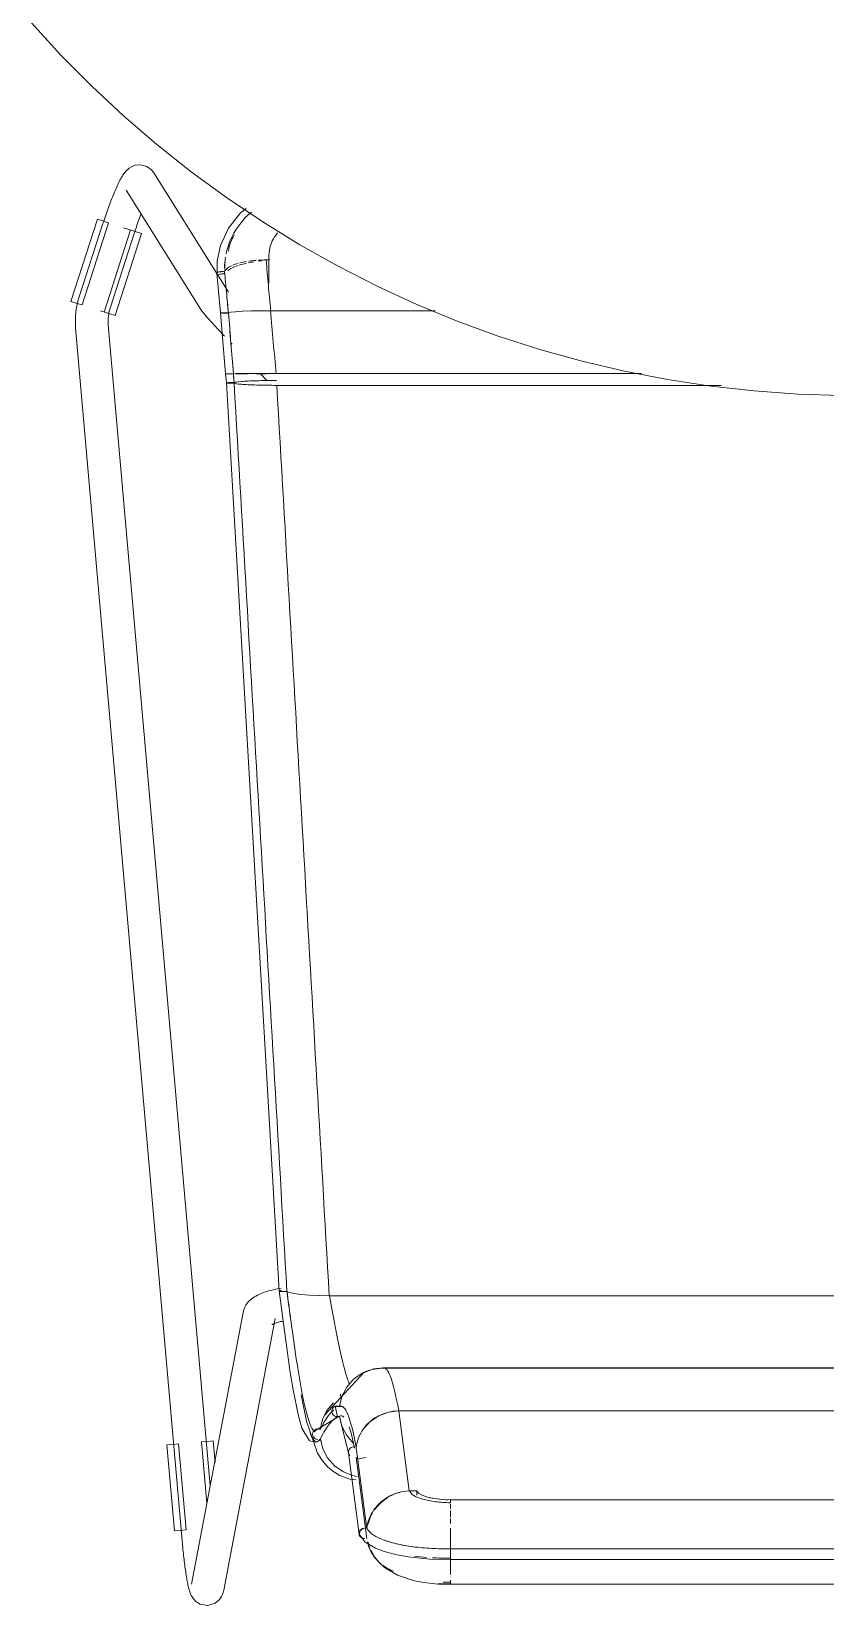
# Model space of a CAD drawing. Header units: millimetres. Extents: x 155927 to 326028, y -36033 to 97293.
# Drawn here: x 220275 to 220565, y 11463 to 12038 of the extents above; entities that cross this region are included whole.
import ezdxf

# ---------------------------------------------------------------- set-up
doc = ezdxf.new("R2010")
doc.units = ezdxf.units.MM
doc.header["$MEASUREMENT"] = 0
doc.layers.add('I-FURN', color=8, linetype='CONTINUOUS', lineweight=9)

msp = doc.modelspace()

# ---------------------------------------------------------------- linework, layer by layer
at = {"layer": 'I-FURN'}
for p, q in [((220274.56, 12041.4), (220285.35, 12029.59)), ((220285.35, 12029.59), (220296.6, 12018.22)), ((220296.6, 12018.22), (220308.29, 12007.3)), ((220308.29, 12007.3), (220320.42, 11996.86)), ((220320.42, 11996.86), (220332.95, 11986.92)), ((220307.02, 11983.98), (220306.79, 11983.54)), ((220307.25, 11984.41), (220307.02, 11983.98)), ((220307.48, 11984.82), (220307.25, 11984.41)), ((220307.72, 11985.22), (220307.48, 11984.82)), ((220307.96, 11985.61), (220307.72, 11985.22)), ((220308.21, 11986), (220307.96, 11985.61)), ((220308.49, 11986.39), (220308.21, 11986)), ((220308.8, 11986.79), (220308.49, 11986.39)), ((220309.17, 11987.22), (220308.8, 11986.79)), ((220309.64, 11987.68), (220309.17, 11987.22)), ((220310.27, 11988.2), (220309.64, 11987.68)), ((220311.18, 11988.77), (220310.27, 11988.2)), ((220312.56, 11989.29), (220311.18, 11988.77)), ((220314.53, 11989.46), (220312.56, 11989.29)), ((220316.76, 11988.88), (220314.53, 11989.46)), ((220318.49, 11987.65), (220316.76, 11988.88)), ((220318.49, 11987.65), (220319.39, 11986.53)), ((220342.42, 11949.76), (220319.39, 11986.53)), ((220332.95, 11986.92), (220345.87, 11977.48)), ((220304.4, 11978.19), (220304.15, 11977.57)), ((220304.65, 11978.8), (220304.4, 11978.19)), ((220304.9, 11979.4), (220304.65, 11978.8)), ((220305.14, 11979.98), (220304.9, 11979.4)), ((220305.39, 11980.54), (220305.14, 11979.98)), ((220305.63, 11981.08), (220305.39, 11980.54)), ((220305.86, 11981.61), (220305.63, 11981.08)), ((220306.1, 11982.12), (220305.86, 11981.61)), ((220306.33, 11982.61), (220306.1, 11982.12)), ((220306.56, 11983.09), (220306.33, 11982.61)), ((220306.79, 11983.54), (220306.56, 11983.09)), ((220309.22, 11980.16), (220336.52, 11936.57)), ((220302.37, 11972.84), (220302.12, 11972.12)), ((220302.63, 11973.54), (220302.37, 11972.84)), ((220302.88, 11974.24), (220302.63, 11973.54)), ((220303.14, 11974.93), (220302.88, 11974.24)), ((220303.39, 11975.61), (220303.14, 11974.93)), ((220303.65, 11976.27), (220303.39, 11975.61)), ((220303.9, 11976.93), (220303.65, 11976.27)), ((220304.15, 11977.57), (220303.9, 11976.93)), ((220345.87, 11977.48), (220359.16, 11968.57)), ((220353.07, 11973.5), (220351.01, 11971.86)), ((220289.02, 11939.55), (220298.7, 11969.56)), ((220300.73, 11968.01), (220292.01, 11941.19)), ((220293.06, 11938.25), (220302.75, 11968.26)), ((220298.7, 11969.56), (220300.66, 11968.93)), ((220300.66, 11968.93), (220302.63, 11968.29)), ((220300.88, 11968.46), (220300.73, 11968.01)), ((220301.12, 11969.2), (220300.88, 11968.46)), ((220301.37, 11969.94), (220301.12, 11969.2)), ((220301.62, 11970.67), (220301.37, 11969.94)), ((220301.87, 11971.4), (220301.62, 11970.67)), ((220302.12, 11972.12), (220301.87, 11971.4)), ((220312.94, 11966.69), (220312.71, 11966.01)), ((220313.17, 11967.37), (220312.94, 11966.69)), ((220313.41, 11968.04), (220313.17, 11967.37)), ((220313.64, 11968.71), (220313.41, 11968.04)), ((220313.88, 11969.37), (220313.64, 11968.71)), ((220314.11, 11970.01), (220313.88, 11969.37)), ((220314.35, 11970.65), (220314.11, 11970.01)), ((220314.58, 11971.27), (220314.35, 11970.65)), ((220351.01, 11971.86), (220346.68, 11966.33)), ((220352.75, 11970.19), (220349.25, 11965.62)), ((220355.09, 11972.15), (220352.75, 11970.19)), ((220359.16, 11968.57), (220372.79, 11960.2)), ((220310.82, 11965.65), (220301.13, 11935.64)), ((220303.43, 11937.48), (220312.14, 11964.3)), ((220305.17, 11934.34), (220314.86, 11964.35)), ((220310.72, 11965.68), (220308.24, 11966.48)), ((220310.94, 11965.61), (220312.91, 11964.98)), ((220312.25, 11964.63), (220312.14, 11964.3)), ((220312.48, 11965.32), (220312.25, 11964.63)), ((220312.71, 11966.01), (220312.48, 11965.32)), ((220312.91, 11964.98), (220314.86, 11964.35)), ((220346.68, 11966.33), (220343.77, 11960.01)), ((220349.25, 11965.62), (220347.34, 11961.93)), ((220343.77, 11960.01), (220342.56, 11954.37)), ((220361.41, 11955.93), (220361.41, 11946.18)), ((220372.79, 11960.2), (220386.75, 11952.37)), ((220343.77, 11935.31), (220342.35, 11949.8)), ((220342.56, 11954.37), (220342.47, 11948.91)), ((220346.69, 11942.95), (220342.65, 11949.39)), ((220360.42, 11954.69), (220361.47, 11954.69)), ((220386.75, 11952.37), (220401.01, 11945.12)), ((220401.01, 11945.12), (220415.54, 11938.44)), ((220290.97, 11938.92), (220289.02, 11939.55)), ((220291.15, 11937.87), (220290.96, 11936.75)), ((220292.94, 11938.29), (220290.97, 11938.92)), ((220291.4, 11938.99), (220291.15, 11937.87)), ((220291.68, 11940.09), (220291.4, 11938.99)), ((220292.01, 11941.19), (220291.68, 11940.09)), ((220415.54, 11938.44), (220430.34, 11932.34)), ((220290.64, 11933.34), (220290.62, 11932.2)), ((220290.62, 11932.2), (220290.65, 11931.06)), ((220290.7, 11934.48), (220290.64, 11933.34)), ((220290.8, 11935.62), (220290.7, 11934.48)), ((220290.96, 11936.75), (220290.8, 11935.62)), ((220301.03, 11935.68), (220299.87, 11936.05)), ((220303.22, 11934.97), (220301.25, 11935.61)), ((220302.62, 11932.24), (220302.63, 11932.91)), ((220302.64, 11931.58), (220302.62, 11932.24)), ((220302.63, 11932.91), (220302.66, 11933.57)), ((220302.66, 11933.57), (220302.72, 11934.23)), ((220302.72, 11934.23), (220302.81, 11934.88)), ((220302.81, 11934.88), (220302.92, 11935.54)), ((220302.92, 11935.54), (220303.06, 11936.18)), ((220303.06, 11936.18), (220303.23, 11936.82)), ((220305.17, 11934.34), (220303.22, 11934.97)), ((220303.23, 11936.82), (220303.42, 11937.46)), ((220303.42, 11937.46), (220303.43, 11937.48)), ((220336.52, 11936.57), (220336.74, 11936.25)), ((220336.74, 11936.25), (220336.92, 11935.99)), ((220336.92, 11935.99), (220337.09, 11935.76)), ((220337.09, 11935.76), (220337.27, 11935.54)), ((220337.27, 11935.54), (220337.45, 11935.32)), ((220337.45, 11935.32), (220337.64, 11935.09)), ((220337.64, 11935.09), (220337.84, 11934.85)), ((220337.84, 11934.85), (220338.05, 11934.6)), ((220338.05, 11934.6), (220338.28, 11934.33)), ((220338.28, 11934.33), (220338.53, 11934.05)), ((220338.53, 11934.05), (220338.78, 11933.75)), ((220338.78, 11933.75), (220339.06, 11933.45)), ((220339.06, 11933.45), (220339.34, 11933.12)), ((220339.34, 11933.12), (220339.65, 11932.79)), ((220339.65, 11932.79), (220339.96, 11932.44)), ((220339.96, 11932.44), (220340.29, 11932.07)), ((220340.29, 11932.07), (220340.63, 11931.69)), ((220343.84, 11935.33), (220343.77, 11935.31)), ((220343.77, 11935.31), (220343.84, 11935.28)), ((220343.78, 11935.31), (220343.84, 11935.33)), ((220345.6, 11913.11), (220343.78, 11935.31)), ((220343.84, 11935.28), (220343.78, 11935.31)), ((220344.03, 11935.36), (220343.84, 11935.33)), ((220343.84, 11935.28), (220344.02, 11935.26)), ((220344.03, 11935.26), (220343.84, 11935.28)), ((220344.02, 11935.26), (220344.32, 11935.24)), ((220344.33, 11935.38), (220344.03, 11935.36)), ((220344.03, 11935.36), (220344.33, 11935.38)), ((220344.32, 11935.24), (220344.03, 11935.26)), ((220344.71, 11935.4), (220344.33, 11935.38)), ((220344.33, 11935.38), (220344.71, 11935.4)), ((220344.7, 11935.22), (220345.15, 11935.21)), ((220345.15, 11935.21), (220344.7, 11935.22)), ((220345.16, 11935.41), (220344.71, 11935.4)), ((220344.71, 11935.4), (220345.17, 11935.41)), ((220345.15, 11935.21), (220345.64, 11935.2)), ((220345.64, 11935.2), (220345.15, 11935.21)), ((220345.65, 11935.41), (220345.16, 11935.41)), ((220345.17, 11935.41), (220345.66, 11935.41)), ((220345.64, 11935.2), (220346.14, 11935.21)), ((220346.14, 11935.21), (220345.64, 11935.2)), ((220346.15, 11935.41), (220345.65, 11935.41)), ((220345.66, 11935.41), (220346.16, 11935.41)), ((220346.14, 11935.21), (220346.61, 11935.21)), ((220346.61, 11935.21), (220346.14, 11935.21)), ((220346.62, 11935.4), (220346.15, 11935.41)), ((220346.16, 11935.41), (220346.63, 11935.4)), ((220347.51, 11935.59), (220346.62, 11935.4)), ((220346.63, 11935.4), (220347.51, 11935.59)), ((220347.51, 11935.59), (220349.23, 11935.77)), ((220349.25, 11935.77), (220347.51, 11935.59)), ((220349.25, 11935.77), (220351.69, 11935.92)), ((220351.73, 11935.92), (220349.25, 11935.77)), ((220351.72, 11935.92), (220354.76, 11936.04)), ((220354.83, 11936.04), (220351.73, 11935.92)), ((220354.82, 11936.04), (220358.27, 11936.11)), ((220358.26, 11936.11), (220354.83, 11936.04)), ((220362.12, 11936.14), (220358.36, 11936.11)), ((220358.36, 11936.11), (220362, 11936.14)), ((220422.24, 11936.14), (220362.12, 11936.14)), ((220362.12, 11936.14), (220422.24, 11936.14)), ((220430.34, 11932.34), (220445.36, 11926.84)), ((220290.65, 11931.06), (220290.72, 11929.92)), ((220290.72, 11929.92), (220290.73, 11929.87)), ((220290.73, 11929.87), (220329.68, 11486.55)), ((220302.68, 11930.92), (220302.64, 11931.58)), ((220339.97, 11506.57), (220302.68, 11930.92)), ((220340.63, 11931.69), (220340.99, 11931.3)), ((220340.99, 11931.3), (220341.36, 11930.9)), ((220341.36, 11930.9), (220341.74, 11930.49)), ((220341.74, 11930.49), (220342.13, 11930.06)), ((220342.13, 11930.06), (220342.53, 11929.63)), ((220342.53, 11929.63), (220342.95, 11929.18)), ((220342.95, 11929.18), (220343.37, 11928.73)), ((220343.37, 11928.73), (220343.8, 11928.27)), ((220343.8, 11928.27), (220344.24, 11927.8)), ((220344.24, 11927.8), (220344.69, 11927.32)), ((220344.69, 11927.32), (220345.15, 11926.84)), ((220445.36, 11926.84), (220460.59, 11921.95)), ((220347.5, 11924.35), (220347.99, 11923.84)), ((220460.59, 11921.95), (220476.01, 11917.67)), ((220476.01, 11917.67), (220491.58, 11914.01)), ((220345.6, 11913.11), (220345.87, 11909.75)), ((220345.67, 11913.1), (220345.6, 11913.11)), ((220345.6, 11913.11), (220345.67, 11913.11)), ((220345.67, 11913.11), (220345.6, 11913.11)), ((220345.6, 11913.11), (220345.67, 11913.1)), ((220345.67, 11913.11), (220345.86, 11913.11)), ((220345.85, 11913.11), (220345.67, 11913.11)), ((220345.86, 11913.1), (220345.67, 11913.1)), ((220345.67, 11913.1), (220345.86, 11913.1)), ((220346.15, 11913.11), (220345.85, 11913.11)), ((220345.86, 11913.11), (220346.15, 11913.11)), ((220346.15, 11913.1), (220345.86, 11913.1)), ((220345.86, 11913.1), (220346.15, 11913.1)), ((220345.94, 11909.78), (220345.88, 11909.75)), ((220365.16, 11577.84), (220345.88, 11909.75)), ((220345.88, 11909.75), (220345.94, 11909.72)), ((220346.13, 11909.8), (220345.94, 11909.78)), ((220345.94, 11909.72), (220346.13, 11909.69)), ((220346.43, 11909.82), (220346.13, 11909.8)), ((220346.13, 11909.69), (220346.42, 11909.67)), ((220346.15, 11913.11), (220346.53, 11913.11)), ((220346.53, 11913.11), (220346.15, 11913.11)), ((220346.54, 11913.1), (220346.15, 11913.1)), ((220346.15, 11913.1), (220346.53, 11913.1)), ((220346.42, 11909.67), (220346.8, 11909.65)), ((220346.81, 11909.84), (220346.43, 11909.82)), ((220346.53, 11913.11), (220346.98, 11913.11)), ((220346.98, 11913.11), (220346.53, 11913.11)), ((220346.53, 11913.1), (220346.99, 11913.1)), ((220346.99, 11913.1), (220346.54, 11913.1)), ((220346.8, 11909.65), (220347.25, 11909.64)), ((220347.26, 11909.85), (220346.81, 11909.84)), ((220346.98, 11913.11), (220347.47, 11913.11)), ((220347.47, 11913.11), (220346.98, 11913.11)), ((220347.48, 11913.1), (220346.99, 11913.1)), ((220346.99, 11913.1), (220347.48, 11913.1)), ((220347.25, 11909.64), (220347.74, 11909.64)), ((220347.75, 11909.86), (220347.26, 11909.85)), ((220347.47, 11913.11), (220347.97, 11913.11)), ((220347.97, 11913.11), (220347.47, 11913.11)), ((220347.98, 11913.1), (220347.48, 11913.1)), ((220347.48, 11913.1), (220347.97, 11913.1)), ((220347.74, 11909.64), (220348.24, 11909.64)), ((220348.25, 11909.86), (220347.75, 11909.86)), ((220347.97, 11913.11), (220348.44, 11913.11)), ((220348.44, 11913.11), (220347.97, 11913.11)), ((220347.97, 11913.1), (220348.44, 11913.1)), ((220348.45, 11913.1), (220347.98, 11913.1)), ((220348.24, 11909.64), (220348.71, 11909.65)), ((220348.72, 11909.85), (220348.25, 11909.86)), ((220348.44, 11913.11), (220349.33, 11913.13)), ((220349.32, 11913.13), (220348.44, 11913.11)), ((220348.71, 11909.65), (220349.6, 11909.44)), ((220349.62, 11910.06), (220348.72, 11909.85)), ((220351.07, 11913.14), (220349.32, 11913.13)), ((220349.33, 11913.13), (220351.07, 11913.14)), ((220351.1, 11913.07), (220349.34, 11913.08)), ((220349.34, 11913.08), (220351.09, 11913.07)), ((220349.6, 11909.44), (220351.35, 11909.24)), ((220351.37, 11910.25), (220349.62, 11910.06)), ((220353.58, 11913.15), (220351.07, 11913.14)), ((220351.08, 11913.14), (220353.57, 11913.15)), ((220351.09, 11913.07), (220353.59, 11913.06)), ((220353.59, 11913.06), (220351.1, 11913.07)), ((220351.35, 11909.24), (220353.85, 11909.08)), ((220353.87, 11910.41), (220351.37, 11910.25)), ((220353.58, 11913.15), (220356.71, 11913.16)), ((220356.71, 11913.16), (220353.58, 11913.15)), ((220353.85, 11909.08), (220356.98, 11908.96)), ((220356.99, 11910.54), (220353.87, 11910.41)), ((220356.71, 11913.16), (220360.28, 11913.17)), ((220360.28, 11913.17), (220356.71, 11913.16)), ((220356.71, 11913.05), (220360.27, 11913.04)), ((220360.27, 11913.04), (220356.72, 11913.05)), ((220360.54, 11910.61), (220356.99, 11910.54)), ((220358.27, 11913.17), (220360.84, 11910.49)), ((220360.28, 11913.17), (220364.06, 11913.17)), ((220364.06, 11913.17), (220360.28, 11913.17)), ((220364.22, 11910.64), (220360.54, 11910.61)), ((220364.06, 11913.17), (220497.7, 11913.17)), ((220497.7, 11913.17), (220364.06, 11913.17)), ((220491.58, 11914.01), (220507.29, 11910.98)), ((220507.29, 11910.98), (220523.11, 11908.57)), ((220356.98, 11908.96), (220360.54, 11908.88)), ((220360.54, 11908.88), (220364.33, 11908.85)), ((220364.33, 11908.85), (220526.93, 11908.85)), ((220526.93, 11908.85), (220364.33, 11908.85)), ((220523.11, 11908.57), (220539.01, 11906.81)), ((220539.01, 11906.81), (220554.97, 11905.67)), ((220554.97, 11905.67), (220570.96, 11905.18)), ((220355.08, 11574.92), (220355.61, 11575.32)), ((220355.61, 11575.32), (220356.14, 11575.68)), ((220356.14, 11575.68), (220356.68, 11576)), ((220356.68, 11576), (220357.22, 11576.29)), ((220357.22, 11576.29), (220357.77, 11576.57)), ((220357.77, 11576.57), (220358.33, 11576.82)), ((220358.33, 11576.82), (220358.9, 11577.05)), ((220358.9, 11577.05), (220359.48, 11577.27)), ((220359.48, 11577.27), (220360.08, 11577.48)), ((220360.08, 11577.48), (220360.68, 11577.67)), ((220360.68, 11577.67), (220361.3, 11577.86)), ((220361.3, 11577.86), (220361.93, 11578.03)), ((220361.93, 11578.03), (220362.57, 11578.19)), ((220362.57, 11578.19), (220363.23, 11578.34)), ((220363.23, 11578.34), (220363.89, 11578.49)), ((220363.89, 11578.49), (220364.57, 11578.62)), ((220364.57, 11578.62), (220365.27, 11578.75)), ((220365.16, 11577.84), (220365.22, 11577.89)), ((220365.23, 11577.89), (220365.17, 11577.84)), ((220365.17, 11577.84), (220366.72, 11565.98)), ((220365.27, 11578.75), (220365.97, 11578.86)), ((220365.7, 11577.99), (220365.41, 11577.94)), ((220365.41, 11577.94), (220365.7, 11577.99)), ((220365.43, 11577.73), (220365.73, 11577.69)), ((220365.73, 11577.69), (220365.43, 11577.73)), ((220366.08, 11578.02), (220365.7, 11577.99)), ((220365.7, 11577.99), (220366.08, 11578.02)), ((220365.73, 11577.69), (220366.12, 11577.66)), ((220366.11, 11577.66), (220365.73, 11577.69)), ((220366.57, 11577.64), (220366.11, 11577.66)), ((220366.12, 11577.66), (220366.57, 11577.64)), ((220366.57, 11577.64), (220367.06, 11577.63)), ((220367.06, 11577.63), (220366.57, 11577.64)), ((220367.06, 11577.63), (220367.56, 11577.63)), ((220367.56, 11577.63), (220367.06, 11577.63)), ((220367.56, 11577.63), (220368.03, 11577.65)), ((220368.03, 11577.65), (220367.56, 11577.63)), ((220368.93, 11577.25), (220368.03, 11577.65)), ((220368.03, 11577.65), (220368.93, 11577.25)), ((220370.67, 11576.88), (220368.93, 11577.25)), ((220368.93, 11577.25), (220370.68, 11576.88)), ((220373.14, 11576.57), (220370.68, 11576.88)), ((220370.68, 11576.88), (220373.17, 11576.57)), ((220376.23, 11576.33), (220373.17, 11576.57)), ((220373.17, 11576.57), (220376.28, 11576.33)), ((220379.75, 11576.18), (220376.27, 11576.33)), ((220376.28, 11576.33), (220379.81, 11576.18)), ((220383.5, 11576.12), (220379.81, 11576.18)), ((220379.81, 11576.18), (220383.58, 11576.12)), ((220383.58, 11576.12), (220766.98, 11576.12)), ((220767.06, 11576.12), (220383.58, 11576.12)), ((220351.97, 11569.99), (220333.16, 11470.7)), ((220351.97, 11569.99), (220352.23, 11570.98)), ((220352.23, 11570.98), (220352.59, 11571.87)), ((220352.59, 11571.87), (220353.03, 11572.66)), ((220353.03, 11572.66), (220353.51, 11573.35)), ((220353.51, 11573.35), (220354.02, 11573.95)), ((220354.02, 11573.95), (220354.55, 11574.47)), ((220354.55, 11574.47), (220355.08, 11574.92)), ((220344.95, 11468.47), (220363.76, 11567.76)), ((220362.54, 11565.53), (220362.57, 11565.54)), ((220362.57, 11565.54), (220362.64, 11565.59)), ((220362.64, 11565.59), (220362.73, 11565.63)), ((220362.73, 11565.63), (220362.88, 11565.71)), ((220362.88, 11565.71), (220363.07, 11565.8)), ((220363.07, 11565.8), (220363.31, 11565.89)), ((220363.31, 11565.89), (220363.57, 11565.99)), ((220363.57, 11565.99), (220363.88, 11566.1)), ((220363.88, 11566.1), (220364.21, 11566.21)), ((220364.21, 11566.21), (220364.58, 11566.31)), ((220364.58, 11566.31), (220364.97, 11566.42)), ((220364.97, 11566.42), (220365.4, 11566.53)), ((220365.4, 11566.53), (220365.84, 11566.63)), ((220365.84, 11566.63), (220366.31, 11566.73)), ((220366.31, 11566.73), (220366.8, 11566.83)), ((220366.72, 11565.98), (220368.07, 11556.05)), ((220368.07, 11556.05), (220369.26, 11548.03)), ((220369.26, 11548.03), (220370.29, 11541.72)), ((220381.71, 11532.5), (220396.31, 11548.2)), ((220395.53, 11547.78), (220392.39, 11545.61)), ((220392.39, 11545.6), (220395.53, 11547.77)), ((220395.21, 11547.6), (220399.68, 11549.33)), ((220399.1, 11549.15), (220395.53, 11547.78)), ((220395.53, 11547.77), (220399.1, 11549.14)), ((220396.31, 11548.2), (220398.24, 11548.9)), ((220399.1, 11549.14), (220402.89, 11549.62)), ((220402.89, 11549.62), (220399.1, 11549.15)), ((220399.68, 11549.33), (220403.43, 11549.77)), ((220402.89, 11549.62), (220747.67, 11549.62)), ((220747.67, 11549.62), (220402.89, 11549.62)), ((220442.33, 11549.77), (220403.43, 11549.77)), ((220747.13, 11549.77), (220442.33, 11549.77)), ((220370.29, 11541.72), (220372.09, 11532.7)), ((220389.88, 11542.74), (220388.13, 11539.34)), ((220388.13, 11539.34), (220389.89, 11542.73)), ((220392.39, 11545.61), (220389.88, 11542.74)), ((220389.89, 11542.73), (220392.39, 11545.6)), ((220373.27, 11539.92), (220375.17, 11530.26)), ((220385.05, 11537.01), (220382.65, 11534.18)), ((220382.66, 11534.18), (220385.05, 11537.01)), ((220384.65, 11534.83), (220384.95, 11535.23)), ((220384.94, 11535.23), (220384.65, 11534.83)), ((220385.33, 11535.54), (220384.94, 11535.23)), ((220384.95, 11535.23), (220385.33, 11535.54)), ((220385.78, 11535.75), (220385.33, 11535.54)), ((220385.33, 11535.54), (220385.78, 11535.74)), ((220385.42, 11535.6), (220388.3, 11535.64)), ((220385.72, 11535.73), (220386.56, 11531.84)), ((220385.78, 11535.74), (220386.27, 11535.83)), ((220386.27, 11535.83), (220385.78, 11535.75)), ((220386.27, 11535.83), (220386.77, 11535.79)), ((220386.77, 11535.79), (220386.27, 11535.83)), ((220386.77, 11535.79), (220387.24, 11535.63)), ((220387.24, 11535.63), (220386.77, 11535.79)), ((220388.13, 11539.34), (220387.24, 11535.63)), ((220372.09, 11532.7), (220373.5, 11527.7)), ((220375.17, 11530.26), (220379.16, 11518.55)), ((220377.6, 11526.31), (220386.99, 11532.02)), ((220380.23, 11527.24), (220381.02, 11530.85)), ((220381.01, 11530.85), (220380.23, 11527.24)), ((220382.65, 11534.18), (220381.01, 11530.85)), ((220381.02, 11530.85), (220382.66, 11534.17)), ((220384.46, 11534.37), (220384.39, 11533.87)), ((220384.39, 11533.87), (220384.46, 11533.38)), ((220384.4, 11533.87), (220384.46, 11534.36)), ((220384.46, 11533.38), (220384.4, 11533.87)), ((220384.46, 11534.36), (220384.65, 11534.83)), ((220384.65, 11534.83), (220384.46, 11534.37)), ((220384.65, 11532.92), (220384.46, 11533.38)), ((220384.46, 11533.38), (220384.65, 11532.92)), ((220384.95, 11532.52), (220384.65, 11532.92)), ((220384.65, 11532.92), (220384.94, 11532.52)), ((220384.94, 11532.52), (220385.33, 11532.2)), ((220385.33, 11532.21), (220384.95, 11532.52)), ((220385.78, 11532.01), (220385.33, 11532.21)), ((220385.33, 11532.2), (220385.78, 11532)), ((220386.27, 11531.92), (220385.78, 11532.01)), ((220385.78, 11532), (220386.27, 11531.92)), ((220386.77, 11531.96), (220386.27, 11531.92)), ((220386.27, 11531.92), (220386.77, 11531.96)), ((220387.24, 11532.12), (220386.77, 11531.96)), ((220386.77, 11531.96), (220387.24, 11532.12)), ((220387.24, 11532.12), (220388.13, 11528.41)), ((220387.59, 11530.27), (220387.27, 11532.14)), ((220390.56, 11518.66), (220387.59, 11530.27)), ((220398.49, 11530.15), (220396.01, 11527.41)), ((220401.61, 11532.23), (220398.49, 11530.15)), ((220405.15, 11533.54), (220401.61, 11532.23)), ((220408.92, 11534.02), (220405.15, 11533.54)), ((220412.78, 11504.74), (220408.92, 11534.02)), ((220408.92, 11534.02), (220741.64, 11534.02)), ((220741.64, 11534.02), (220408.92, 11534.02)), ((220373.5, 11527.7), (220376.27, 11523.07)), ((220377.46, 11525.94), (220377.4, 11525.45)), ((220377.4, 11525.45), (220377.47, 11524.97)), ((220377.41, 11525.45), (220377.46, 11525.94)), ((220377.48, 11524.97), (220377.41, 11525.45)), ((220377.46, 11525.94), (220377.65, 11526.4)), ((220377.64, 11526.4), (220377.46, 11525.94)), ((220377.47, 11524.97), (220377.67, 11524.52)), ((220377.67, 11524.52), (220377.48, 11524.97)), ((220377.93, 11526.8), (220377.64, 11526.4)), ((220377.65, 11526.4), (220377.94, 11526.8)), ((220377.97, 11524.12), (220377.67, 11524.52)), ((220377.67, 11524.52), (220377.97, 11524.12)), ((220378.31, 11527.12), (220377.93, 11526.8)), ((220377.94, 11526.8), (220378.31, 11527.12)), ((220378.36, 11523.82), (220377.97, 11524.12)), ((220377.97, 11524.12), (220378.36, 11523.81)), ((220378.31, 11527.12), (220378.76, 11527.33)), ((220378.76, 11527.33), (220378.31, 11527.12)), ((220378.82, 11523.62), (220378.36, 11523.82)), ((220378.36, 11523.81), (220378.81, 11523.62)), ((220378.76, 11527.33), (220379.25, 11527.42)), ((220379.25, 11527.42), (220378.76, 11527.33)), ((220378.81, 11523.62), (220379.31, 11523.54)), ((220379.31, 11523.55), (220378.82, 11523.62)), ((220379.25, 11527.42), (220379.75, 11527.39)), ((220379.75, 11527.39), (220379.25, 11527.42)), ((220379.75, 11527.39), (220380.23, 11527.24)), ((220380.23, 11527.24), (220379.75, 11527.39)), ((220380.28, 11523.75), (220379.81, 11523.59)), ((220379.81, 11523.59), (220380.28, 11523.75)), ((220380.43, 11522.8), (220380.28, 11523.75)), ((220380.28, 11523.75), (220381.18, 11520.12)), ((220388.13, 11528.41), (220389.88, 11525.01)), ((220389.88, 11525.01), (220392.39, 11522.14)), ((220324.1, 11521.57), (220326.15, 11521.75)), ((220326.86, 11490.16), (220324.1, 11521.57)), ((220326.15, 11521.75), (220328.21, 11521.93)), ((220331.1, 11490.53), (220328.34, 11521.94)), ((220336.78, 11522.68), (220338.76, 11500.2)), ((220336.91, 11522.69), (220338.97, 11522.87)), ((220338.97, 11522.87), (220341.01, 11523.05)), ((220341.71, 11515.16), (220341.01, 11523.05)), ((220376.27, 11523.07), (220378.46, 11522.53)), ((220378.46, 11522.53), (220379.37, 11522.83)), ((220379.16, 11518.55), (220380.98, 11515.72)), ((220381.18, 11520.12), (220382.92, 11516.8)), ((220390.6, 11519.44), (220390.53, 11518.97)), ((220390.53, 11518.97), (220390.6, 11518.5)), ((220394.4, 11488.96), (220390.55, 11518.74)), ((220390.79, 11519.88), (220390.6, 11519.44)), ((220390.6, 11518.5), (220390.79, 11518.06)), ((220391.08, 11520.26), (220390.79, 11519.88)), ((220390.79, 11518.06), (220391.08, 11517.68)), ((220391.47, 11520.57), (220391.08, 11520.26)), ((220391.92, 11520.76), (220391.47, 11520.57)), ((220392.41, 11520.84), (220391.92, 11520.76)), ((220392.91, 11520.8), (220392.41, 11520.84)), ((220393.38, 11520.64), (220397.22, 11490.94)), ((220380.98, 11515.72), (220382.97, 11513.48)), ((220382.92, 11516.8), (220385.4, 11513.98)), ((220382.97, 11513.48), (220385.14, 11511.7)), ((220385.4, 11513.98), (220388.49, 11511.8)), ((220397.24, 11487.4), (220393.4, 11517.1)), ((220393.52, 11516.32), (220397.01, 11517)), ((220385.14, 11511.7), (220387.41, 11510.36)), ((220387.41, 11510.36), (220391.01, 11509.06)), ((220388.49, 11511.8), (220392, 11510.4)), ((220391.01, 11509.06), (220393.28, 11508.77)), ((220393.75, 11510.04), (220392, 11510.41)), ((220392, 11510.4), (220393.74, 11510.03)), ((220415.5, 11504.81), (220412.78, 11504.74)), ((220415.5, 11504.81), (220415.5, 11503.15)), ((220416.14, 11503.95), (220415.5, 11504.81)), ((220417.49, 11503.16), (220416.14, 11503.95)), ((220419.47, 11502.49), (220417.49, 11503.16)), ((220421.97, 11501.98), (220419.47, 11502.49)), ((220424.82, 11501.66), (220421.97, 11501.98)), ((220427.85, 11501.55), (220424.82, 11501.66)), ((220722.71, 11501.55), (220427.85, 11501.55)), ((220427.85, 11501.49), (220722.71, 11501.49)), ((220427.85, 11498.23), (220427.85, 11499.97)), ((220427.85, 11495.18), (220427.85, 11497.64)), ((220328.91, 11490.34), (220326.86, 11490.16)), ((220330.97, 11490.52), (220328.91, 11490.34)), ((220396.47, 11493.37), (220396.79, 11490.93)), ((220427.85, 11492.82), (220427.85, 11494.66)), ((220427.85, 11487.63), (220427.85, 11491.19)), ((220329.69, 11486.39), (220329.68, 11486.55)), ((220329.76, 11485.64), (220329.69, 11486.39)), ((220329.83, 11484.89), (220329.76, 11485.64)), ((220329.9, 11484.14), (220329.83, 11484.89)), ((220329.98, 11483.4), (220329.9, 11484.14)), ((220330.05, 11482.66), (220329.98, 11483.4)), ((220394.76, 11488.46), (220396.65, 11486.08)), ((220396.65, 11486.08), (220400.48, 11483.78)), ((220400.48, 11483.78), (220403.65, 11482.58)), ((220403.18, 11486.92), (220406.62, 11485.82)), ((220406.62, 11485.82), (220411.05, 11484.86)), ((220411.05, 11484.86), (220415.07, 11484.26)), ((220415.07, 11484.26), (220421.63, 11483.73)), ((220421.63, 11483.73), (220427.85, 11483.65)), ((220427.85, 11487.44), (220427.85, 11483.62)), ((220427.85, 11483.62), (220427.85, 11487.44)), ((220722.71, 11483.65), (220427.85, 11483.65)), ((220427.85, 11479.69), (220427.85, 11483.54)), ((220427.85, 11483.54), (220427.85, 11483.32)), ((220427.85, 11483.32), (220427.85, 11482.99)), ((220330.13, 11481.93), (220330.05, 11482.66)), ((220330.21, 11481.2), (220330.13, 11481.93)), ((220330.29, 11480.48), (220330.21, 11481.2)), ((220330.37, 11479.77), (220330.29, 11480.48)), ((220330.46, 11479.07), (220330.37, 11479.77)), ((220330.54, 11478.39), (220330.46, 11479.07)), ((220330.63, 11477.71), (220330.54, 11478.39)), ((220330.72, 11477.05), (220330.63, 11477.71)), ((220398.78, 11482.97), (220400.12, 11480.7)), ((220400.12, 11480.7), (220401.79, 11478.63)), ((220401.79, 11478.63), (220403.76, 11476.8)), ((220403.65, 11482.58), (220407.69, 11481.5)), ((220407.69, 11481.5), (220412.41, 11480.64)), ((220412.41, 11480.64), (220420.29, 11479.84)), ((220420.29, 11479.84), (220427.85, 11479.69)), ((220427.85, 11482.99), (220427.85, 11482.57)), ((220427.85, 11482.57), (220427.85, 11482.1)), ((220427.85, 11482.1), (220427.85, 11481.6)), ((220427.85, 11481.6), (220427.85, 11481.1)), ((220427.85, 11481.1), (220427.85, 11480.65)), ((220427.85, 11480.65), (220427.85, 11480.26)), ((220427.85, 11480.26), (220427.85, 11479.96)), ((220427.85, 11479.96), (220427.85, 11479.76)), ((220427.85, 11479.93), (220427.85, 11476.91)), ((220427.85, 11476.92), (220427.85, 11479.93)), ((220427.85, 11479.76), (220427.85, 11479.69)), ((220427.85, 11479.69), (220722.71, 11479.69)), ((220330.81, 11476.4), (220330.72, 11477.05)), ((220330.9, 11475.76), (220330.81, 11476.4)), ((220330.99, 11475.14), (220330.9, 11475.76)), ((220331.08, 11474.54), (220330.99, 11475.14)), ((220331.17, 11473.95), (220331.08, 11474.54)), ((220331.26, 11473.39), (220331.17, 11473.95)), ((220331.36, 11472.83), (220331.26, 11473.39)), ((220331.45, 11472.3), (220331.36, 11472.83)), ((220331.54, 11471.79), (220331.45, 11472.3)), ((220331.64, 11471.29), (220331.54, 11471.79)), ((220403.76, 11476.8), (220408.48, 11473.93)), ((220408.48, 11473.93), (220414.63, 11471.9)), ((220414.63, 11471.9), (220418.13, 11471.25)), ((220427.85, 11474.17), (220427.85, 11476.75)), ((220427.85, 11470.67), (220427.85, 11472.14)), ((220331.73, 11470.81), (220331.64, 11471.29)), ((220331.83, 11470.35), (220331.73, 11470.81)), ((220331.93, 11469.91), (220331.83, 11470.35)), ((220332.03, 11469.48), (220331.93, 11469.91)), ((220332.13, 11469.07), (220332.03, 11469.48)), ((220332.24, 11468.67), (220332.13, 11469.07)), ((220332.36, 11468.27), (220332.24, 11468.67)), ((220332.48, 11467.88), (220332.36, 11468.27)), ((220332.62, 11467.47), (220332.48, 11467.88)), ((220332.79, 11467.05), (220332.62, 11467.47)), ((220333.01, 11466.57), (220332.79, 11467.05)), ((220333.31, 11466.01), (220333.01, 11466.57)), ((220333.79, 11465.31), (220333.31, 11466.01)), ((220343.39, 11465.03), (220344.14, 11466.11)), ((220344.14, 11466.11), (220344.51, 11466.91)), ((220344.51, 11466.91), (220344.72, 11467.53)), ((220344.72, 11467.53), (220344.86, 11468.05)), ((220344.86, 11468.05), (220344.95, 11468.47)), ((220418.13, 11471.25), (220423.34, 11470.73)), ((220423.34, 11470.73), (220427.85, 11470.65)), ((220427.85, 11470.82), (220427.85, 11470.65)), ((220427.85, 11470.65), (220722.71, 11470.65)), ((220334.65, 11464.4), (220333.79, 11465.31)), ((220336.3, 11463.36), (220334.65, 11464.4)), ((220339.06, 11462.87), (220336.3, 11463.36)), ((220341.81, 11463.71), (220339.06, 11462.87)), ((220341.81, 11463.71), (220343.39, 11465.03))]:
    msp.add_line(p, q, dxfattribs=at)
for centre, major_axis, ratio, start_param, end_param in [((220409.05, 11518.95), (15.78, 0), 0.955139, 1.579038, 2.545717), ((220409.05, 11518.95), (15.78, 0), 0.955139, 2.787556, 3.029056), ((220409.05, 11518.95), (15.78, 0), 0.955139, 2.545839, 2.787386), ((220392.5, 11518.97), (1.96, 0), 0.955139, 1.359855, 3.903556), ((220427.85, 11486.4), (0, 15.75), 0.000004, 0.290246, 0.472486), ((220427.85, 11474.93), (12.4, 0), 0.287441, 4.492176, 4.712389)]:
    msp.add_ellipse(centre, major_axis=major_axis, ratio=ratio, start_param=start_param, end_param=end_param, dxfattribs=at)
for points in [[(220353.68, 11971.02), (220354.12, 11971.43), (220354.57, 11971.82), (220355.03, 11972.2)], [(220345.22, 11951.89), (220345.23, 11953.15), (220345.33, 11954.41), (220345.51, 11955.65)], [(220361.47, 11954.69), (220361.42, 11955.2), (220361.4, 11955.7), (220361.41, 11956.21)], [(220345.19, 11950.36), (220345.33, 11950.75), (220345.9, 11951.5), (220347.04, 11952.2), (220347.74, 11952.52)], [(220346.62, 11935.4), (220346.38, 11937.93), (220345.9, 11942.96), (220345.43, 11947.91), (220345.19, 11950.36)], [(220345.42, 11953.87), (220345.31, 11952.98), (220345.29, 11952.08), (220345.29, 11951.18)], [(220347.77, 11951.67), (220347.13, 11951.35), (220346.74, 11951.04), (220346.41, 11950.71)], [(220350.2, 11952.63), (220349.38, 11952.36), (220348.57, 11952.08), (220348.02, 11951.78)], [(220348.19, 11952.72), (220348.78, 11952.97), (220349.44, 11953.2), (220350.17, 11953.41)], [(220353.24, 11953.48), (220352.31, 11953.26), (220351.37, 11953.03), (220350.52, 11952.78)], [(220350.84, 11953.59), (220351.58, 11953.78), (220352.39, 11953.94), (220353.22, 11954.09)], [(220355.9, 11954.01), (220355.21, 11953.89), (220354.56, 11953.76), (220353.9, 11953.62)], [(220354.07, 11954.22), (220354.92, 11954.35), (220355.79, 11954.46), (220356.71, 11954.52)], [(220359.01, 11954.45), (220358.53, 11954.4), (220358.06, 11954.34), (220357.6, 11954.27)], [(220357.64, 11954.59), (220358.55, 11954.65), (220359.47, 11954.68), (220360.42, 11954.69)], [(220362.12, 11936.14), (220361.81, 11939.27), (220361.22, 11945.52), (220360.68, 11951.66), (220360.42, 11954.69)], [(220346.59, 11935.4), (220346.4, 11937.36), (220346.2, 11939.32), (220346.01, 11941.26)], [(220346.63, 11935.4), (220346.93, 11931.69), (220347.53, 11924.27), (220348.14, 11916.83), (220348.44, 11913.11)], [(220363.03, 11924.66), (220362.69, 11928.49), (220362.35, 11932.32), (220362, 11936.14)], [(220364.06, 11913.17), (220363.72, 11917), (220363.38, 11920.83), (220363.03, 11924.66)], [(220348.71, 11909.65), (220348.66, 11910.23), (220348.57, 11911.38), (220348.48, 11912.54), (220348.44, 11913.11)], [(220348.72, 11909.85), (220348.67, 11910.39), (220348.58, 11911.47), (220348.49, 11912.56), (220348.45, 11913.1)], [(220348.71, 11909.65), (220351.93, 11854.24), (220358.37, 11743.48), (220364.81, 11632.89), (220368.03, 11577.65)], [(220373.92, 11742.36), (220370.72, 11797.82), (220367.52, 11853.33), (220364.33, 11908.85)], [(220383.5, 11576.12), (220380.31, 11631.48), (220377.11, 11686.9), (220373.92, 11742.36)], [(220369.23, 11568.28), (220368.84, 11571.38), (220368.44, 11574.51), (220368.05, 11577.64)], [(220403.43, 11549.77), (220403.25, 11549.77), (220403.07, 11549.72), (220402.89, 11549.62)], [(220393.38, 11520.64), (220392.35, 11526.15), (220390.31, 11534.21), (220388.26, 11536.18), (220387.24, 11535.63)], [(220387.8, 11538.69), (220387.74, 11539.15), (220387.68, 11539.62), (220387.63, 11540.09)], [(220388.87, 11531.7), (220388.33, 11532.27), (220387.78, 11532.41), (220387.24, 11532.12)], [(220392.75, 11520.43), (220392.09, 11523.56), (220391.43, 11526.48), (220390.77, 11528.2)], [(220412.78, 11504.74), (220411.49, 11504.7), (220408.99, 11504.34), (220405.39, 11502.93), (220402.24, 11500.74), (220399.71, 11497.9), (220397.95, 11494.56), (220397.37, 11492.18), (220397.22, 11490.94)], [(220427.85, 11500.43), (220425.96, 11500.46), (220422.22, 11500.72), (220417.43, 11501.68), (220414.1, 11503.07), (220413.16, 11504.17), (220413.03, 11504.73)], [(220419.48, 11502.44), (220421.53, 11501.9), (220424.25, 11501.61), (220427.02, 11501.52)], [(220397.68, 11492.46), (220397.99, 11493.85), (220398.5, 11495.21), (220399.19, 11496.47)], [(220403.01, 11486.98), (220401.55, 11487.55), (220399.09, 11488.82), (220397.78, 11490.22), (220397.42, 11490.95)], [(220398.31, 11484.06), (220398.05, 11484.72), (220397.89, 11485.39), (220397.74, 11486.08)], [(220419.05, 11480.47), (220417.57, 11480.58), (220416.12, 11480.72), (220414.7, 11480.9)], [(220427.85, 11480.22), (220425.63, 11480.18), (220423.43, 11480.22), (220421.25, 11480.33)], [(220427.85, 11470.74), (220426.28, 11470.74), (220424.77, 11470.81), (220423.34, 11470.95)]]:
    msp.add_open_spline(points, degree=3, dxfattribs=at)
for points, knots in [([(220345.77, 11956.93), (220346.21, 11959.05), (220347.22, 11962.13), (220348.85, 11964.89), (220349.44, 11965.76)], [0.1763318, 0.1763318, 0.1763318, 0.1763318, 0.3333333, 0.408557, 0.408557, 0.408557, 0.408557]), ([(220348.72, 11963.7), (220348.38, 11963.11), (220347.35, 11961.26), (220346.86, 11959.28), (220346.63, 11957.9)], [0.6175454, 0.6175454, 0.6175454, 0.6175454, 0.6666667, 0.7702374, 0.7702374, 0.7702374, 0.7702374]), ([(220361.47, 11954.69), (220361.25, 11957.08), (220361.88, 11960.68), (220363.81, 11963.68), (220364.58, 11964.58)], [0, 0, 0, 0, 0.3333333, 0.5, 0.5, 0.5, 0.5]), ([(220342.4, 11949.95), (220342.42, 11949.97), (220342.46, 11950.02), (220342.57, 11950.09), (220342.76, 11950.19), (220343.08, 11950.3), (220343.48, 11950.37), (220343.83, 11950.4), (220344.21, 11950.42), (220344.65, 11950.42), (220345.01, 11950.38), (220345.19, 11950.36)], [0.5555556, 0.5555556, 0.5555556, 0.5555556, 0.5833333, 0.6180556, 0.6527778, 0.7222222, 0.7916667, 0.8263889, 0.8611111, 0.9305556, 1, 1, 1, 1]), ([(220345.29, 11949.62), (220345.07, 11949.63), (220344.58, 11949.63), (220343.83, 11949.54), (220343.16, 11949.39), (220342.73, 11949.21), (220342.57, 11949.1), (220342.53, 11949.05)], [-1, -1, -1, -1, -0.90625, -0.8125, -0.71875, -0.625, -0.5625, -0.5625, -0.5625, -0.5625]), ([(220347.12, 11929.1), (220347.25, 11927.46), (220347.69, 11922.21), (220348.13, 11916.96), (220348.42, 11913.35)], [0.2766114, 0.2766114, 0.2766114, 0.2766114, 0.5, 0.9886614, 0.9886614, 0.9886614, 0.9886614]), ([(220345.87, 11909.75), (220345.87, 11909.77), (220346.01, 11909.79), (220346.41, 11909.83), (220346.79, 11909.84), (220347.25, 11909.85), (220347.75, 11909.86), (220348.25, 11909.86), (220348.57, 11909.85), (220348.72, 11909.85)], [-0.5, -0.5, -0.5, -0.5, -0.375, -0.3125, -0.25, -0.1875, -0.125, -0.0625, 0, 0, 0, 0]), ([(220348.71, 11909.65), (220348.49, 11909.64), (220347.99, 11909.63), (220347.36, 11909.64), (220346.9, 11909.65), (220346.49, 11909.66), (220346.03, 11909.7), (220345.87, 11909.73), (220345.87, 11909.75)], [-1, -1, -1, -1, -0.90625, -0.8125, -0.765625, -0.71875, -0.625, -0.501507, -0.501507, -0.501507, -0.501507]), ([(220364.33, 11908.85), (220363.05, 11908.85), (220360.5, 11908.87), (220356.9, 11908.95), (220353.73, 11909.07), (220350.37, 11909.29), (220348.99, 11909.5), (220348.71, 11909.65)], [-1, -1, -1, -1, -0.833333, -0.666667, -0.5, -0.333333, 0, 0, 0, 0]), ([(220348.72, 11909.85), (220349.01, 11909.99), (220350.4, 11910.2), (220353.75, 11910.42), (220356.91, 11910.54), (220360.47, 11910.62), (220362.98, 11910.64), (220364.22, 11910.64)], [-1, -1, -1, -1, -0.6666667, -0.5, -0.3333333, -0.1666667, -0.003964, -0.003964, -0.003964, -0.003964]), ([(220378.4, 11526.36), (220377.99, 11526.55), (220376.57, 11528.15), (220374.13, 11536.45), (220371.08, 11554.89), (220369.05, 11570.1), (220368.03, 11577.65)], [0.1500589, 0.1500589, 0.1500589, 0.1500589, 0.25, 0.5, 0.75, 1, 1, 1, 1]), ([(220390.88, 11543.85), (220390.39, 11545), (220388.93, 11549.24), (220386.5, 11559.95), (220384.55, 11570.73), (220383.58, 11576.12)], [0.375, 0.375, 0.375, 0.375, 0.5, 0.75, 1, 1, 1, 1]), ([(220408.92, 11534.02), (220407.92, 11539.75), (220406.09, 11547.39), (220404.25, 11549.77), (220403.43, 11549.77)], [0, 0, 0, 0, 0.5, 0.9107153, 0.9107153, 0.9107153, 0.9107153]), ([(220385.11, 11534.37), (220384.65, 11533.97), (220383.02, 11532.3), (220381.4, 11529.65), (220380.23, 11527.24)], [0.3036932, 0.3036932, 0.3036932, 0.3036932, 0.5, 1, 1, 1, 1]), ([(220386.56, 11531.84), (220385.62, 11531.37), (220383.53, 11529.58), (220381.44, 11526.15), (220380.28, 11523.75)], [0.0974617, 0.0974617, 0.0974617, 0.0974617, 0.5, 1, 1, 1, 1]), ([(220380.28, 11523.75), (220379.25, 11522.2), (220378, 11522.42), (220376.74, 11525.33), (220376.51, 11525.96)], [0, 0, 0, 0, 0.25, 0.3070827, 0.3070827, 0.3070827, 0.3070827]), ([(220400.06, 11497.82), (220401.49, 11499.88), (220404.43, 11502.38), (220408.01, 11503.95), (220409.25, 11504.19)], [-0.6666667, -0.6666667, -0.6666667, -0.6666667, -0.3333333, -0.1666667, -0.1666667, -0.1666667, -0.1666667]), ([(220396.37, 11491.12), (220396.22, 11491.12), (220396, 11491.09), (220395.71, 11491.01), (220395.44, 11490.9), (220395.13, 11490.7), (220394.81, 11490.39), (220394.57, 11490.02), (220394.44, 11489.67), (220394.39, 11489.36), (220394.39, 11489.08), (220394.42, 11488.82), (220394.49, 11488.57), (220394.61, 11488.32), (220394.8, 11488.02), (220395.12, 11487.71), (220395.52, 11487.5), (220395.87, 11487.4), (220396.13, 11487.36), (220396.3, 11487.35), (220396.37, 11487.35)], [0.1111111, 0.1111111, 0.1111111, 0.1111111, 0.1666667, 0.1944444, 0.2222222, 0.2777778, 0.3333333, 0.3888889, 0.4444444, 0.4791667, 0.5138889, 0.5486111, 0.5833333, 0.6180556, 0.6527778, 0.7222222, 0.7916667, 0.8263889, 0.8611111, 0.8888889, 0.8888889, 0.8888889, 0.8888889]), ([(220396.46, 11487.37), (220396.29, 11487.38), (220396.01, 11487.42), (220395.62, 11487.56), (220395.21, 11487.82), (220394.75, 11488.34), (220394.5, 11489.2), (220394.73, 11489.99), (220395.12, 11490.52), (220395.51, 11490.84), (220395.81, 11490.98), (220395.97, 11491.03)], [-0.875, -0.875, -0.875, -0.875, -0.8125, -0.765625, -0.71875, -0.625, -0.5, -0.375, -0.3125, -0.25, -0.1875, -0.1875, -0.1875, -0.1875]), ([(220397.45, 11486.19), (220397.61, 11485.46), (220398.17, 11483.58), (220399.72, 11480.75), (220401.4, 11478.92), (220402.35, 11478.14)], [0.0634811, 0.0634811, 0.0634811, 0.0634811, 0.1666667, 0.3333333, 0.5, 0.5, 0.5, 0.5]), ([(220427.85, 11483.62), (220425.51, 11483.58), (220420.85, 11483.65), (220414.01, 11484.28), (220407.9, 11485.37), (220404.68, 11486.38), (220403.19, 11486.92)], [0.0000052, 0.0000052, 0.0000052, 0.0000052, 0.1666667, 0.3333333, 0.5, 0.6602535, 0.6602535, 0.6602535, 0.6602535]), ([(220403.15, 11477.52), (220403.88, 11476.99), (220405.13, 11476.28), (220406.46, 11475.65), (220406.97, 11475.45)], [0.5455526, 0.5455526, 0.5455526, 0.5455526, 0.6666667, 0.739481, 0.739481, 0.739481, 0.739481])]:
    msp.add_open_spline(points, degree=3, knots=knots, dxfattribs=at)

doc.saveas('drawing.dxf')
